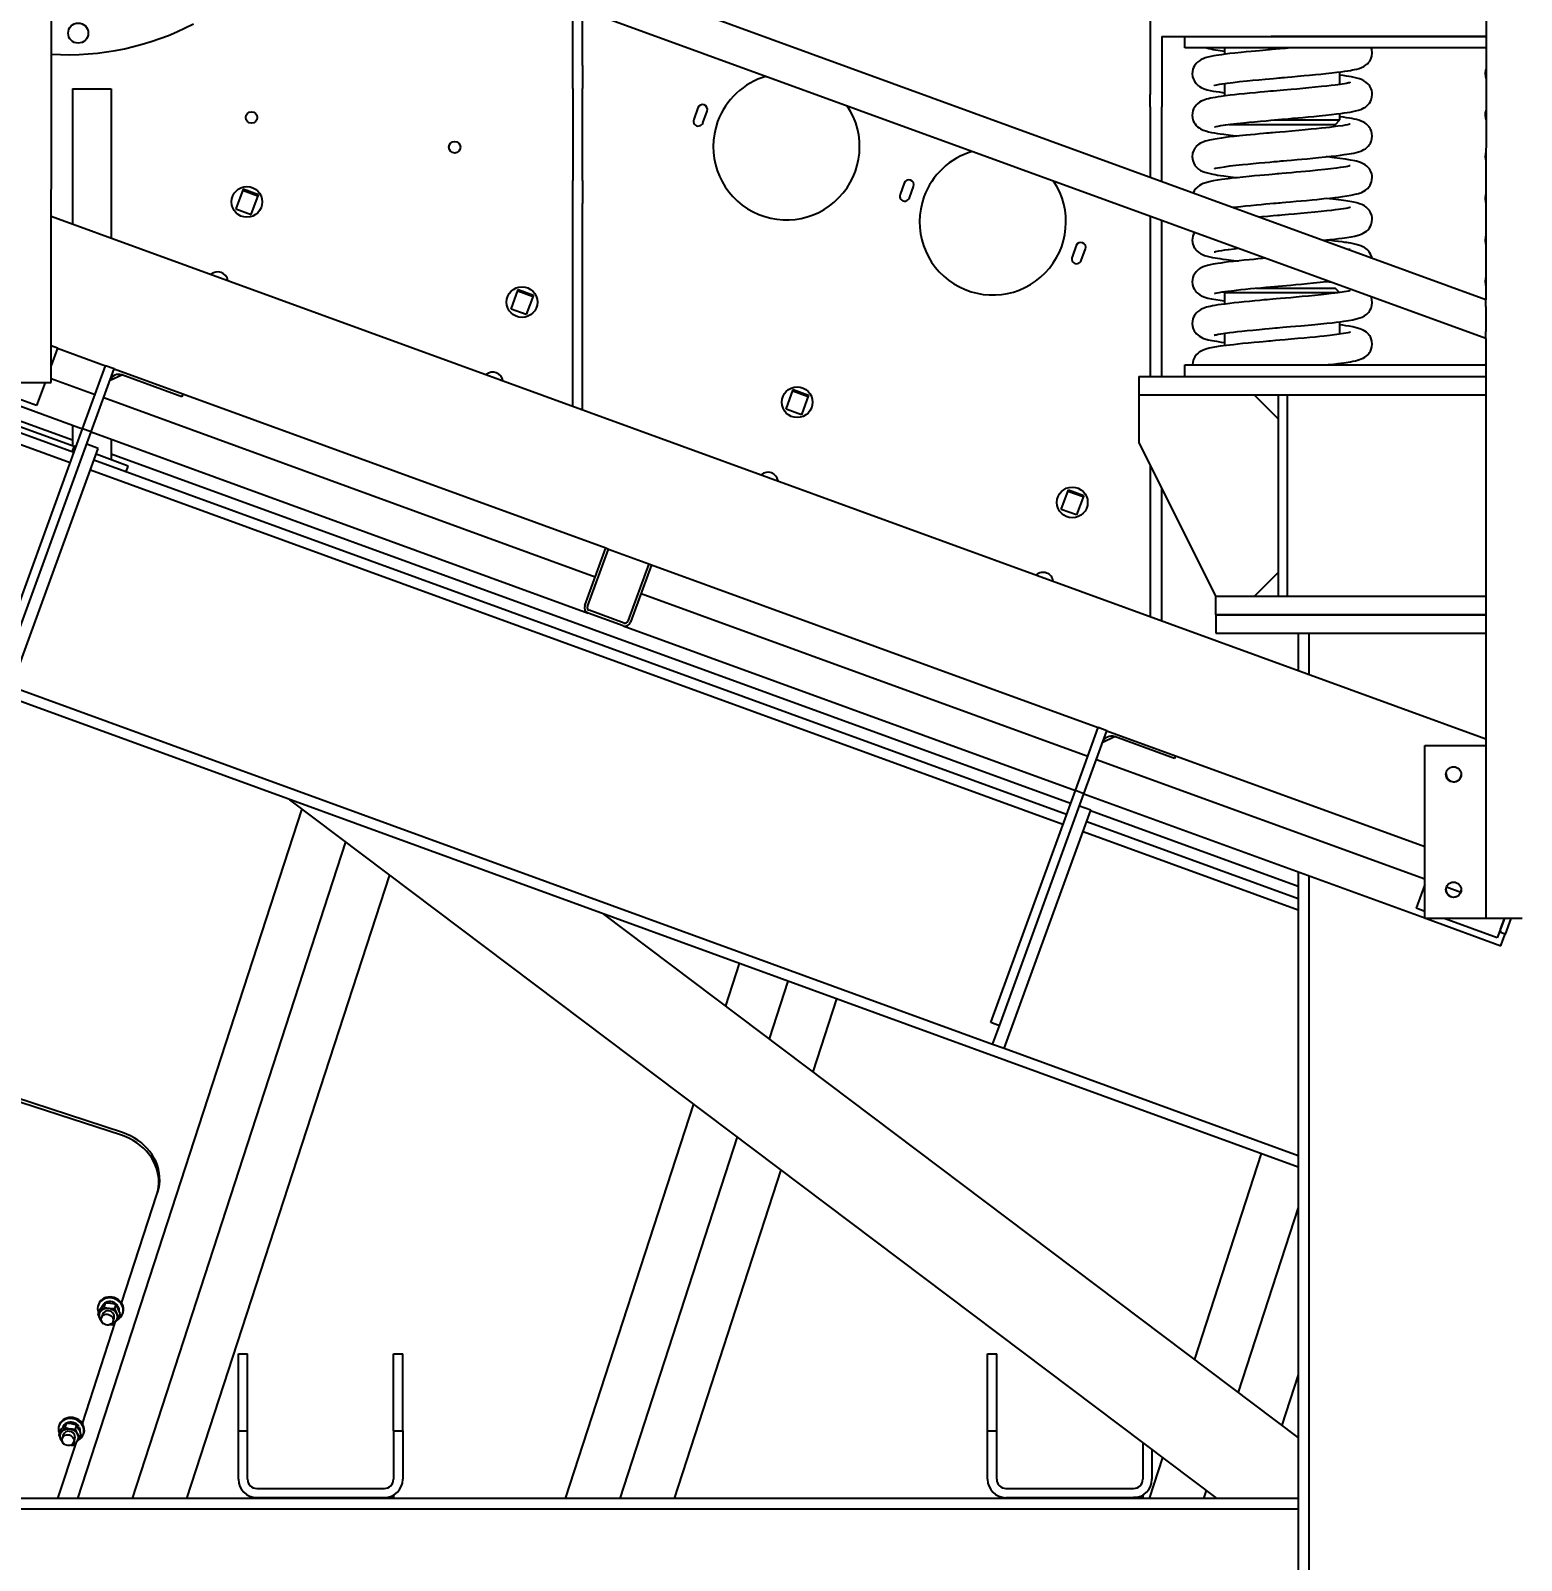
# Model space of a CAD drawing. Header units: millimetres. Extents: x 0 to 55611, y 0 to 32827.
# Drawn here: x 20939 to 22491, y 25809 to 27402 of the extents above; entities that cross this region are included whole.
import ezdxf

# ---------------------------------------------------------------- set-up
doc = ezdxf.new("R2010")
doc.units = ezdxf.units.MM
doc.header["$LTSCALE"] = 10
doc.header["$PDSIZE"] = -1
doc.linetypes.add('SLD-Continua', pattern=[0])
doc.layers.add('EQUIPO', color=30, linetype='SLD-Continua')
doc.layers.add('STRUC', color=5, linetype='SLD-Continua')
doc.styles.add('1', font='romans.shx', dxfattribs={"height": 125})
doc.dimstyles.new('50', dxfattribs={"dimscale": 0, "dimtxt": 125, "dimasz": 125, "dimexe": 125, "dimexo": 125, "dimgap": 50, "dimtad": 1, "dimdec": 0, "dimlfac": 49.861111, "dimzin": 1, "dimtxsty": '1', "dimcen": 2.5, "dimclrd": 1, "dimclre": 1, "dimadec": 0, "dimazin": 0, "dimtfac": 1, "dimtdec": 0, "dimtmove": 0, "dimatfit": 3, "dimfxl": 1, "dimtzin": 1, "dimarcsym": 0})

# ---------------------------------------------------------------- blocks, each defined once
blk = doc.blocks.new('*D107')
at = {"color": 1, "lineweight": -2, "transparency": 16777216}
for p, q in [((17583.4, 28887.9), (17583.4, 31015.6)), ((29013, 23894.3), (29013, 31015.6)), ((28888, 30890.6), (17708.4, 30890.6))]:
    blk.add_line(p, q, dxfattribs=at)
at = {"color": 1, "transparency": 16777216}
for points in [[(17708.4, 30911.4), (17708.4, 30869.8), (17583.4, 30890.6)], [(28888, 30911.4), (28888, 30869.8), (29013, 30890.6)]]:
    blk.add_solid(points, dxfattribs=at)
at = {"layer": 'Defpoints', "color": 0, "transparency": 16777216}
for p in [(17583.4, 30890.6), (17583.4, 28762.9), (29013, 23769.3)]:
    blk.add_point(p, dxfattribs=at)
at = {"color": 0, "transparency": 16777216, "insert": (23298.2, 31003.1), "char_height": 125, "attachment_point": 5, "style": '1'}
blk.add_mtext('11430', dxfattribs=at)
blk = doc.blocks.new('*D110')
at = {"color": 1, "lineweight": -2, "transparency": 16777216}
for p, q in [((20926, 28448.7), (20926, 30587.3)), ((29013, 23894.3), (29013, 30587.3)), ((21051, 30462.3), (28888, 30462.3))]:
    blk.add_line(p, q, dxfattribs=at)
at = {"color": 1, "transparency": 16777216}
for points in [[(21051, 30483.1), (21051, 30441.4), (20926, 30462.3)], [(28888, 30483.1), (28888, 30441.4), (29013, 30462.3)]]:
    blk.add_solid(points, dxfattribs=at)
at = {"layer": 'Defpoints', "color": 0, "transparency": 16777216}
for p in [(29013, 30462.3), (20926, 28323.7), (29013, 23769.3)]:
    blk.add_point(p, dxfattribs=at)
at = {"color": 0, "transparency": 16777216, "insert": (24969.5, 30574.8), "char_height": 125, "attachment_point": 5, "style": '1'}
blk.add_mtext('8087', dxfattribs=at)

msp = doc.modelspace()

# ---------------------------------------------------------------- linework, layer by layer
at = {"color": 7, "linetype": 'SLD-Continua', "lineweight": 25}
for p, q in [((20983.1, 27340.8), (21023.3, 27340.8)), ((20983.1, 27340.8), (20983.1, 27200.4)), ((21023.3, 27340.8), (21023.3, 27185.7)), ((22093.3, 27041.5), (22093.3, 27022.5)), ((22093.3, 27041.5), (22454.5, 27041.5)), ((22093.3, 27022.5), (22454.5, 27022.5)), ((22093.3, 27022.5), (22093.3, 26972.5)), ((22238.1, 26997.5), (22213.1, 27022.5)), ((22238.1, 27022.5), (22238.1, 26812.5)), ((22247.7, 27022.5), (22247.7, 26812.5)), ((20983, 26990.9), (20983, 26969.5)), ((20928.2, 26989.4), (20984.6, 26968.9)), ((21023.2, 26976.2), (21023.2, 26954.8)), ((20984.6, 26968.9), (20982.4, 26962.9)), ((20986.7, 26968.1), (20984.6, 26968.9)), ((21041, 26948.3), (21007.6, 26960.5)), ((22093.3, 26972.5), (22173.3, 26812.5)), ((21038.8, 26942.4), (21041, 26948.3)), ((22213.1, 26812.5), (22238.1, 26837.5)), ((22173.3, 26793.4), (22173.3, 26812.5)), ((22454.4, 26812.5), (22173.3, 26812.5)), ((22454.4, 26793.4), (22173.3, 26793.4))]:
    msp.add_line(p, q, dxfattribs=at)
at = {"layer": 'EQUIPO', "linetype": 'SLD-Continua', "lineweight": 25}
for p, q in [((22105, 27450.5), (22105, 27334.9)), ((21504, 27365.2), (21504, 27427.2)), ((21514, 27365.2), (21514, 27423.5)), ((22117, 27395.5), (22117, 27334.9)), ((22117, 27395.5), (22454.6, 27395.5)), ((22141, 27383.5), (22141, 27395.5)), ((22454.6, 27395.5), (22231, 27395.5)), ((22231, 27383.5), (22141, 27383.5)), ((22182.5, 27383.5), (22182.5, 27376.8)), ((22454.6, 27383.5), (22231, 27383.5)), ((22336.1, 27378.5), (22336.1, 27378.5)), ((21504, 27341.3), (21504, 27365.2)), ((21514, 27365.2), (21514, 27341.3)), ((22302.5, 27345.5), (22302.5, 27358.5)), ((21504, 27341.3), (21504, 27245.5)), ((21514, 27245.5), (21514, 27341.3)), ((22182.5, 27346.5), (22182.5, 27333.5)), ((22105, 27322.2), (22105, 27334.9)), ((22117, 27334.9), (22117, 27322.2)), ((21634.1, 27321), (21629.8, 27309.1)), ((21639.4, 27305.6), (21643.8, 27317.5)), ((22105, 27322.2), (22105, 27248.8)), ((22117, 27244.4), (22117, 27322.2)), ((22234.3, 27308.5), (22302.5, 27308.5)), ((22297.5, 27303.5), (22302.5, 27308.5)), ((22302.5, 27308.5), (22302.5, 27315.1)), ((22187.2, 27303.8), (22187.5, 27303.5)), ((22297.5, 27303.5), (22187.5, 27303.5)), ((22336, 27291.8), (22336, 27291.8)), ((21504, 27221.5), (21504, 27245.5)), ((21514, 27245.5), (21514, 27221.5)), ((21160.6, 27236.3), (21153.2, 27215.9)), ((21176.1, 27229.2), (21160.1, 27235)), ((21176.5, 27230.5), (21160.6, 27236.3)), ((21169.1, 27210.1), (21176.5, 27230.5)), ((21848.9, 27242.8), (21844.6, 27230.9)), ((21854.3, 27227.4), (21858.6, 27239.3)), ((21153.2, 27215.9), (21169.1, 27210.1)), ((21504, 27010.6), (21504, 27221.5)), ((21514, 27006.9), (21514, 27221.5)), ((22105, 27208.2), (22105, 27065.5)), ((22117, 27065.5), (22117, 27203.9)), ((22148.9, 27183.5), (22148.9, 27183.5)), ((22453.9, 27183.5), (22453.9, 27183.5)), ((22027.9, 27177.7), (22023.6, 27165.8)), ((22033.3, 27162.2), (22037.6, 27174.2)), ((22215.6, 27133.5), (22242.5, 27133.5)), ((22242.5, 27133.5), (22297.5, 27133.5)), ((22302.2, 27128.8), (22297.5, 27133.5)), ((21439.6, 27111.7), (21447, 27132)), ((21446.5, 27130.7), (21462.5, 27124.9)), ((21447, 27132), (21463, 27126.2)), ((21463, 27126.2), (21455.5, 27105.9)), ((22184, 27130.1), (22182.5, 27128.5)), ((22182.5, 27128.5), (22182.5, 27116.8)), ((22242.5, 27128.5), (22182.5, 27128.5)), ((22300.3, 27128.5), (22242.5, 27128.5)), ((21455.5, 27105.9), (21439.6, 27111.7)), ((20983, 26975.1), (20658.4, 27093.2)), ((22182.5, 27086.5), (22182.5, 27073.5)), ((22302.5, 27085.5), (22302.5, 27098.5)), ((22105, 27065.5), (22105, 27041.5)), ((22117, 27041.5), (22117, 27065.5)), ((22141, 27041.5), (22141, 27053.5)), ((22141, 27053.5), (22231, 27053.5)), ((22149.2, 27054.2), (22148.8, 27053.5)), ((22231, 27053.5), (22454.5, 27053.5)), ((22302.5, 27053.5), (22302.5, 27055.2)), ((22454.2, 27054.2), (22453.8, 27053.5)), ((21726, 27007.4), (21733.4, 27027.8)), ((21732.9, 27026.5), (21748.9, 27020.7)), ((21733.4, 27027.8), (21749.4, 27022)), ((21749.4, 27022), (21742, 27001.6)), ((21742, 27001.6), (21726, 27007.4)), ((22022.1, 26596.9), (21023.2, 26960.5)), ((22105, 26949.1), (22105, 26791.6)), ((22012.4, 26903.2), (22019.8, 26923.5)), ((22019.3, 26922.2), (22035.3, 26916.4)), ((22019.8, 26923.5), (22035.8, 26917.7)), ((22035.8, 26917.7), (22028.4, 26897.4)), ((22117, 26787.3), (22117, 26925.1)), ((22028.4, 26897.4), (22012.4, 26903.2)), ((21221.9, 26591.5), (20988.4, 25873.6)), ((22259.1, 26510.6), (22043, 26589.3)), ((21267.4, 26557.2), (21045, 25873.6)), ((21312.9, 26522.9), (21101.7, 25873.6)), ((21677.2, 26430.5), (21662.8, 26386.5)), ((21727.8, 26412.1), (21708.3, 26352.2)), ((21778.5, 26393.6), (21753.8, 26317.9)), ((21035.1, 26254.6), (20833.5, 26320.2)), ((21034.2, 26251.7), (20834.6, 26316.6)), ((21629.6, 26284.3), (21496, 25873.6)), ((21675.1, 26250), (21552.7, 25873.6)), ((22220.6, 26232.6), (22151, 26018.6)), ((21720.6, 26215.7), (21609.3, 25873.6)), ((21034.1, 26077.1), (21070.8, 26189.9)), ((21070.8, 26189.9), (21071.8, 26192.8)), ((22259.1, 26176.7), (22196.5, 25984.3)), ((21010.9, 26069.6), (21009.6, 26065.3)), ((21010.1, 26075.6), (21009.7, 26074.5)), ((21013.7, 26073.2), (21013.6, 26073)), ((21017.2, 26077.1), (21015.8, 26072.9)), ((21028, 26075.5), (21026.7, 26071.3)), ((21029.8, 26072.5), (21030.4, 26074.2)), ((21029.9, 26072.6), (21031, 26073)), ((21030.5, 26071.2), (21031, 26073)), ((21032.6, 26066.3), (21031.2, 26062.1)), ((21035.4, 26066.2), (21035.7, 26067.3)), ((20993.3, 25951.7), (21027.9, 26057.8)), ((21014.2, 26065.3), (21013.1, 26061.8)), ((21014.1, 26056.2), (21015.1, 26055.9)), ((21022, 26054.7), (21025, 26054.5)), ((21025.2, 26057.8), (21026.3, 26061.4)), ((21155.7, 25944.1), (21155.7, 26024.1)), ((21155.7, 26024.1), (21165.3, 26024.1)), ((21165.3, 25944.1), (21165.3, 26024.1)), ((21317.3, 26024.1), (21326.8, 26024.1)), ((21317.3, 25944.1), (21317.3, 26024.1)), ((21326.8, 25944.1), (21326.8, 26024.1)), ((21935.7, 26024.1), (21945.3, 26024.1)), ((21935.7, 25944.1), (21935.7, 26024.1)), ((21945.3, 25944.1), (21945.3, 26024.1)), ((22259.1, 26002.5), (22242, 25950)), ((20970.1, 25944.1), (20968.8, 25939.9)), ((20969.3, 25950.2), (20968.9, 25949.1)), ((20973.4, 25939.9), (20972.3, 25936.3)), ((20972.9, 25947.8), (20972.8, 25947.6)), ((20976.4, 25951.7), (20975, 25947.5)), ((20987.2, 25950.1), (20985.9, 25945.9)), ((20989, 25947), (20989.6, 25948.7)), ((20989.1, 25947.2), (20990.2, 25947.5)), ((20989.7, 25945.8), (20990.2, 25947.5)), ((20991.8, 25940.9), (20990.4, 25936.7)), ((20994.6, 25940.7), (20994.9, 25941.8)), ((21155.7, 25944.1), (21165.3, 25944.1)), ((21155.7, 25893.6), (21155.7, 25944.1)), ((21165.3, 25893.6), (21165.3, 25944.1)), ((21317.3, 25944.1), (21326.8, 25944.1)), ((21317.3, 25944.1), (21317.3, 25893.6)), ((21326.8, 25944.1), (21326.8, 25893.6)), ((21935.7, 25944.1), (21945.3, 25944.1)), ((21935.7, 25893.6), (21935.7, 25944.1)), ((21945.3, 25893.6), (21945.3, 25944.1)), ((20967.9, 25873.6), (20987.1, 25932.4)), ((20973.3, 25930.7), (20974.3, 25930.5)), ((20981.2, 25929.3), (20984.2, 25929.1)), ((20984.4, 25932.4), (20985.5, 25935.9)), ((22097.3, 25931.9), (22097.3, 25893.6)), ((22106.8, 25924.7), (22106.8, 25893.6)), ((22117.8, 25916.4), (22103.8, 25873.6)), ((21174.8, 25884.1), (21307.7, 25884.1)), ((21317.3, 25877.1), (21317.3, 25874.6)), ((21954.8, 25884.1), (22087.7, 25884.1)), ((22097.3, 25877.1), (22097.3, 25874.6)), ((22163.3, 25882.1), (22160.5, 25873.6)), ((21174.8, 25874.6), (21307.7, 25874.6)), ((21307.7, 25874.6), (21317.3, 25874.6)), ((21954.8, 25874.6), (22087.7, 25874.6)), ((22097.3, 25874.6), (22087.7, 25874.6))]:
    msp.add_line(p, q, dxfattribs=at)
at = {"layer": 'EQUIPO', "linetype": 'SLD-Continua', "lineweight": 25, "flags": 128}
for points in [[(22251.5, 27383.5), (22245.9, 27383), (22240.3, 27382.5), (22235.7, 27382.1), (22232, 27381.8), (22229.3, 27381.6), (22227.6, 27381.4), (22225.4, 27381.2), (22222.4, 27380.9), (22218.9, 27380.6), (22214.8, 27380.2), (22210.1, 27379.8), (22205, 27379.3), (22199.6, 27378.8), (22193.2, 27378.1), (22187.8, 27377.5), (22183.2, 27376.9), (22179.4, 27376.4), (22176.3, 27375.9), (22173.7, 27375.5), (22171.1, 27375.1), (22168.1, 27374.5), (22165, 27373.8), (22162.3, 27373), (22160.1, 27372.2), (22158.1, 27371.3), (22156.2, 27370.2), (22154.1, 27368.6), (22152.7, 27367.2), (22151, 27364.8), (22150.2, 27363.2), (22149.5, 27361.3), (22149, 27359), (22148.8, 27356.5)], [(22171.7, 27344.5), (22171.7, 27344.5), (22172.1, 27344.6), (22172.8, 27344.8), (22174.5, 27345.1), (22177, 27345.6), (22180, 27346.1), (22185.3, 27346.9), (22191.3, 27347.6), (22198.1, 27348.4), (22206, 27349.2), (22211.8, 27349.8), (22218, 27350.4), (22224.6, 27351), (22229.3, 27351.4), (22233.3, 27351.7), (22236.5, 27352), (22239, 27352.2), (22240.7, 27352.4), (22242.5, 27352.6), (22244.8, 27352.8), (22247.8, 27353), (22252.6, 27353.4), (22258.5, 27354), (22265.3, 27354.6), (22270.9, 27355.1), (22277, 27355.7), (22282.7, 27356.2), (22287.9, 27356.8), (22294.1, 27357.5), (22299.4, 27358.1), (22303.9, 27358.7), (22307.7, 27359.2), (22310.8, 27359.7), (22313.4, 27360.1), (22315.6, 27360.5), (22317.8, 27361), (22320.1, 27361.5), (22322.5, 27362.2), (22325.1, 27363.2), (22327.5, 27364.3), (22329.2, 27365.4), (22330.3, 27366.2), (22331, 27366.9), (22331.6, 27367.4), (22332.4, 27368.3), (22333.5, 27369.8), (22334.7, 27371.9), (22335.7, 27374.8), (22336.1, 27378.5)], [(22336.1, 27378.2), (22335.8, 27381.7), (22335.2, 27383.5)], [(22148.8, 27356.8), (22149.2, 27353.4), (22150, 27350.8), (22151, 27348.8), (22151.5, 27348), (22152, 27347.4), (22152.7, 27346.5), (22153.1, 27346.2), (22153.4, 27345.8), (22153.7, 27345.6), (22153.9, 27345.3), (22154.1, 27345.2), (22154.4, 27344.8), (22154.6, 27344.6), (22155.4, 27344), (22156.4, 27343.2), (22158, 27342.3), (22161.2, 27340.9), (22164.2, 27340), (22167.4, 27339.2), (22170.5, 27338.6), (22173.8, 27338.1), (22176.7, 27337.6), (22180.2, 27337.1), (22182.5, 27336.8)], [(22453.8, 27356.8), (22454.2, 27353.4), (22454.6, 27352.1)], [(22313.1, 27347.4), (22313.1, 27347.4), (22312.8, 27347.3), (22311.6, 27347), (22309.5, 27346.6), (22307.3, 27346.2), (22305, 27345.8), (22302.9, 27345.5), (22300.5, 27345.2), (22297.4, 27344.8), (22293.5, 27344.3), (22288.8, 27343.8), (22283.2, 27343.2), (22276.8, 27342.5), (22270.2, 27341.9), (22263.8, 27341.3), (22257.7, 27340.7), (22251.9, 27340.2), (22243.9, 27339.5), (22236.8, 27338.9), (22233.4, 27338.6), (22230.2, 27338.3), (22227.4, 27338.1), (22223.9, 27337.7), (22219.6, 27337.4), (22214.5, 27336.9), (22208.7, 27336.3), (22203.2, 27335.8), (22197.6, 27335.2), (22192.6, 27334.7), (22188.2, 27334.2), (22183.2, 27333.6), (22179, 27333), (22175.7, 27332.5), (22172.6, 27332), (22170.1, 27331.6), (22167.8, 27331.1), (22165.7, 27330.6), (22163.7, 27330.1), (22162, 27329.6), (22160.2, 27328.9), (22158.2, 27328), (22156.3, 27326.9), (22154.2, 27325.3), (22152.8, 27323.9), (22151.1, 27321.6), (22150.2, 27320), (22149.5, 27318), (22149, 27315.8), (22148.8, 27313.2)], [(22336.1, 27334.9), (22336, 27337.2), (22335.6, 27339.2), (22335, 27340.8), (22334.4, 27342.2), (22333.7, 27343.5), (22332.8, 27344.8), (22331.6, 27346.1), (22329.5, 27348), (22327.5, 27349.3), (22325.1, 27350.5), (22322.8, 27351.3), (22320.2, 27352), (22317.4, 27352.7), (22314.6, 27353.3), (22312.1, 27353.7), (22309.2, 27354.2), (22305.9, 27354.7), (22302.5, 27355.1)], [(22171.8, 27301.2), (22171.9, 27301.2), (22172.4, 27301.4), (22173.8, 27301.7), (22175.9, 27302.1), (22178.6, 27302.6), (22183.4, 27303.3), (22189, 27304), (22195.2, 27304.7), (22202.4, 27305.5), (22207.7, 27306.1), (22213.6, 27306.6), (22219.9, 27307.2), (22225.6, 27307.7), (22230.7, 27308.2), (22235, 27308.6), (22238.3, 27308.9), (22240.8, 27309.1), (22242.5, 27309.2), (22244.9, 27309.4), (22248.6, 27309.8), (22253.3, 27310.2), (22259.1, 27310.7), (22264, 27311.1), (22269.4, 27311.6), (22275.2, 27312.2), (22280.9, 27312.7), (22287.9, 27313.4), (22293.9, 27314.1), (22299.1, 27314.7), (22303.5, 27315.3), (22307.1, 27315.8), (22310.2, 27316.2), (22313.1, 27316.7), (22316, 27317.3), (22318.9, 27317.9), (22321.7, 27318.6), (22324.2, 27319.5), (22325.7, 27320.1), (22327.5, 27321), (22329, 27321.9), (22330.5, 27323.1), (22332, 27324.6), (22333.3, 27326.1), (22334.2, 27327.7), (22335, 27329.4), (22335.8, 27332.2), (22336.1, 27335.1), (22336.1, 27335.1)], [(22148.8, 27313.5), (22149.1, 27310.5), (22149.9, 27307.7), (22150.7, 27306), (22151.7, 27304.4), (22152.9, 27302.9), (22154.4, 27301.4), (22156, 27300.2), (22157.4, 27299.3), (22160.2, 27298), (22162.8, 27297.1), (22165.8, 27296.3), (22168.9, 27295.6), (22171.9, 27295), (22175, 27294.5), (22178, 27294.1), (22181.7, 27293.6), (22186.1, 27293), (22191.3, 27292.4), (22196.8, 27291.8)], [(22336.1, 27291.5), (22335.9, 27294.5), (22335.3, 27296.9), (22334.5, 27298.7), (22333.9, 27299.9), (22333.4, 27300.6), (22332.8, 27301.4), (22332, 27302.4), (22330.7, 27303.7), (22329.7, 27304.5), (22328.4, 27305.4), (22327, 27306.3), (22324.6, 27307.4), (22322.1, 27308.2), (22319.7, 27308.9), (22317.3, 27309.4), (22314.9, 27309.9), (22312.5, 27310.3), (22309.3, 27310.8), (22306.2, 27311.3), (22302.5, 27311.8), (22302.5, 27311.8)], [(22453.8, 27313.5), (22454.1, 27310.5), (22454.6, 27308.8)], [(22313.3, 27304.1), (22313.2, 27304.1), (22312.7, 27304), (22311.9, 27303.8), (22310.3, 27303.4), (22308, 27303), (22305.2, 27302.5), (22300.5, 27301.9), (22295.4, 27301.2), (22291.8, 27300.8), (22287.9, 27300.3), (22283.4, 27299.9), (22278.3, 27299.3), (22272.6, 27298.8), (22266.4, 27298.2), (22259.6, 27297.6), (22252.3, 27296.9), (22245.7, 27296.3), (22240.1, 27295.9), (22235.6, 27295.5), (22232.2, 27295.2), (22230.4, 27295), (22228.6, 27294.8), (22226, 27294.6), (22222.8, 27294.3), (22218.9, 27294), (22214.4, 27293.5), (22209.4, 27293.1), (22204.8, 27292.6), (22198.1, 27292), (22192.3, 27291.3), (22187.4, 27290.8), (22183.1, 27290.2), (22179.2, 27289.7), (22174.6, 27289), (22170.5, 27288.3), (22166.9, 27287.6), (22163.8, 27286.8), (22162.4, 27286.4), (22160.8, 27285.9), (22159.1, 27285.2), (22157.3, 27284.3), (22155.8, 27283.3), (22154.2, 27282.1), (22153.6, 27281.5), (22152.8, 27280.6), (22151.6, 27279.1), (22150.3, 27276.9), (22149.2, 27273.8), (22148.8, 27269.9)], [(22171.8, 27257.9), (22171.8, 27257.9), (22172, 27257.9), (22173, 27258.2), (22175.1, 27258.6), (22177.7, 27259.1), (22182.5, 27259.8), (22188, 27260.6), (22194.1, 27261.3), (22201.2, 27262.1), (22206.5, 27262.6), (22212.3, 27263.2), (22218.6, 27263.8), (22224.2, 27264.3), (22229.4, 27264.7), (22233.7, 27265.1), (22237.1, 27265.4), (22239.6, 27265.6), (22241.3, 27265.8), (22243.7, 27266), (22247.4, 27266.3), (22252.2, 27266.8), (22258, 27267.3), (22263, 27267.7), (22268.5, 27268.2), (22274.4, 27268.8), (22280.3, 27269.3), (22287.4, 27270.1), (22293.5, 27270.7), (22298.7, 27271.3), (22303.1, 27271.9), (22306.8, 27272.4), (22309.8, 27272.8), (22312.2, 27273.2), (22314.5, 27273.7), (22317, 27274.1), (22319.6, 27274.7), (22322, 27275.4), (22324.2, 27276.1), (22325.7, 27276.7), (22327.5, 27277.7), (22329, 27278.6), (22330.5, 27279.8), (22332, 27281.2), (22333.2, 27282.8), (22334.2, 27284.4), (22335, 27286.1), (22335.8, 27288.9), (22336.1, 27291.8)], [(22148.8, 27270.1), (22149.3, 27266.4), (22150.3, 27263.4), (22151.6, 27261.2), (22153.2, 27259.2), (22155.3, 27257.4), (22157.3, 27256), (22159.8, 27254.8), (22162, 27254), (22164.5, 27253.3), (22167.4, 27252.6), (22170.2, 27252), (22172.7, 27251.6), (22175.2, 27251.2), (22178.1, 27250.7), (22181.7, 27250.2), (22186.1, 27249.7), (22191.3, 27249.1), (22196.8, 27248.5)], [(22313.2, 27260.8), (22313.1, 27260.8), (22312.6, 27260.6), (22311.7, 27260.4), (22310.4, 27260.1), (22308.8, 27259.8), (22306.1, 27259.4), (22302.8, 27258.9), (22299.1, 27258.4), (22293.1, 27257.6), (22286.7, 27256.9), (22279.4, 27256.1), (22271.2, 27255.3), (22266.7, 27254.9), (22262, 27254.5), (22257, 27254), (22252.1, 27253.6), (22246.5, 27253.1), (22242.1, 27252.7), (22239, 27252.4), (22237.3, 27252.3), (22235, 27252.1), (22232, 27251.8), (22228.4, 27251.5), (22224.1, 27251.1), (22219.2, 27250.7), (22213.7, 27250.2), (22208.1, 27249.6), (22201.4, 27249), (22195.6, 27248.4), (22190.5, 27247.8), (22186.2, 27247.3), (22182.6, 27246.8), (22179.5, 27246.4), (22174.9, 27245.7), (22170.5, 27245), (22166.4, 27244.1), (22162.9, 27243.2), (22161.6, 27242.8), (22160, 27242.2), (22158.2, 27241.4), (22156.3, 27240.3), (22154.5, 27238.9), (22153.5, 27238), (22152.6, 27237.1), (22150.9, 27234.6), (22149.9, 27232.4)], [(22336.1, 27248.2), (22336, 27250.4), (22335.6, 27252.3), (22334.5, 27255.4), (22333.3, 27257.5), (22332.1, 27258.9), (22330.5, 27260.5), (22328.7, 27261.9), (22326.8, 27263), (22324, 27264.2), (22321.7, 27265), (22319.8, 27265.5), (22317.9, 27266), (22313.5, 27266.8), (22308.4, 27267.7), (22302.6, 27268.5), (22296.4, 27269.2), (22289.7, 27270), (22288.1, 27270.1)], [(22454.6, 27274.7), (22454.2, 27273.8), (22453.8, 27269.9)], [(22453.8, 27270.1), (22454.3, 27266.4), (22454.6, 27265.5)], [(22190.7, 27217.6), (22192.4, 27217.8), (22199.2, 27218.5), (22204.3, 27219.1), (22209.8, 27219.6), (22215.8, 27220.2), (22220.6, 27220.6), (22225.4, 27221.1), (22229.6, 27221.4), (22233.3, 27221.8), (22236.2, 27222), (22238.6, 27222.2), (22240.3, 27222.4), (22242.4, 27222.6), (22246.1, 27222.9), (22251, 27223.3), (22257, 27223.9), (22262.2, 27224.3), (22267.9, 27224.8), (22273.5, 27225.4), (22278.6, 27225.8), (22285.8, 27226.6), (22292, 27227.2), (22297.1, 27227.8), (22301.3, 27228.3), (22305.1, 27228.8), (22309.8, 27229.5), (22314.3, 27230.3), (22318.3, 27231.1), (22321.7, 27232), (22322.9, 27232.3), (22324.2, 27232.8), (22325.8, 27233.4), (22327.4, 27234.3), (22329.1, 27235.3), (22330.6, 27236.5), (22331.5, 27237.3), (22332.4, 27238.3), (22334.1, 27240.7), (22335.5, 27244.1), (22335.9, 27246.2), (22336.1, 27248.5)], [(22313.1, 27217.4), (22313.1, 27217.4), (22312.8, 27217.4), (22311.9, 27217.1), (22310.4, 27216.8), (22308.7, 27216.5), (22306.2, 27216), (22303.6, 27215.6), (22300.9, 27215.3), (22297.6, 27214.8), (22293.6, 27214.3), (22288.8, 27213.8), (22283.1, 27213.2), (22276.5, 27212.5), (22268.9, 27211.8), (22261.5, 27211.1), (22254.9, 27210.5), (22249.1, 27210), (22245.4, 27209.7), (22242.2, 27209.4), (22239.7, 27209.2), (22237.4, 27209), (22232.9, 27208.6), (22227.5, 27208.1), (22221.4, 27207.5), (22218.8, 27207.3)], [(22336.1, 27204.9), (22336, 27207.1), (22335.6, 27209), (22334.5, 27212.1), (22333.2, 27214.2), (22332.1, 27215.6), (22330, 27217.7), (22328.1, 27219), (22325.3, 27220.4), (22322.9, 27221.3), (22320.2, 27222.1), (22316.9, 27222.8), (22313, 27223.6), (22308.6, 27224.3), (22303.9, 27225), (22298.1, 27225.7), (22291.8, 27226.4), (22288.1, 27226.8)], [(22285.1, 27183.2), (22285.9, 27183.3), (22291.9, 27183.9), (22296.9, 27184.5), (22301.1, 27185), (22304.8, 27185.5), (22309.6, 27186.2), (22314.1, 27186.9), (22318.1, 27187.7), (22321.5, 27188.6), (22322.9, 27189), (22324.7, 27189.7), (22326.6, 27190.5), (22328.6, 27191.7), (22330.2, 27192.9), (22331.1, 27193.6), (22331.8, 27194.3), (22332.5, 27195.1), (22333.3, 27196.3), (22334.3, 27197.8), (22335.2, 27199.8), (22335.8, 27202.3), (22336.1, 27205.2)], [(22148.8, 27183.5), (22149, 27181.1), (22149.4, 27179.2), (22150, 27177.6), (22150.5, 27176.3), (22151.1, 27175.4), (22151.5, 27174.8), (22151.8, 27174.3), (22152.2, 27173.7), (22153.6, 27172.2), (22155.6, 27170.5), (22157.8, 27169.1), (22159.5, 27168.3), (22161.7, 27167.4), (22164.2, 27166.7), (22167.1, 27166), (22169.9, 27165.4), (22172.6, 27164.9), (22175.1, 27164.5), (22177.6, 27164.2), (22180.7, 27163.7), (22184.6, 27163.2), (22189.4, 27162.6), (22195.1, 27162), (22196.8, 27161.8)], [(22335.8, 27164.7), (22335.6, 27165.7), (22334.5, 27168.7), (22333.4, 27170.6), (22332.5, 27171.8), (22330.9, 27173.5), (22329.5, 27174.7), (22328.1, 27175.6), (22326.4, 27176.5), (22324.4, 27177.4), (22322, 27178.2), (22319.5, 27178.9), (22316.6, 27179.6), (22314, 27180.1), (22311.6, 27180.5), (22309.8, 27180.8), (22307.7, 27181.1), (22304.8, 27181.5), (22301, 27182), (22297.3, 27182.5), (22293, 27183), (22288.1, 27183.5)], [(22454.5, 27188), (22454.1, 27186.7), (22453.8, 27183.5)], [(22171.7, 27171.2), (22171.8, 27171.2), (22172.2, 27171.3), (22173.1, 27171.5), (22174.7, 27171.9), (22176.6, 27172.2), (22179.5, 27172.7), (22182.8, 27173.2), (22186.5, 27173.7), (22192.5, 27174.4), (22196.5, 27174.9)], [(22224.9, 27164.5), (22221.8, 27164.2), (22217, 27163.8), (22212.8, 27163.4), (22208.1, 27163), (22202.9, 27162.5), (22197.7, 27161.9), (22191.6, 27161.3), (22186.5, 27160.7), (22182.1, 27160.1), (22178.5, 27159.6), (22175.5, 27159.2), (22173.1, 27158.8), (22170.5, 27158.3), (22167.6, 27157.8), (22164.6, 27157.1), (22162.1, 27156.3), (22160, 27155.6), (22158, 27154.6), (22156.8, 27153.9), (22155.5, 27153.1), (22154.1, 27151.9), (22152.7, 27150.5), (22151, 27148.1), (22150.1, 27146.5), (22149.4, 27144.6), (22149, 27142.4), (22148.8, 27139.9)], [(22148.8, 27140.2), (22149.1, 27137), (22149.9, 27134.5), (22150.7, 27132.7), (22151.4, 27131.5), (22152.1, 27130.5), (22153, 27129.5), (22154, 27128.4), (22156.6, 27126.5), (22159.2, 27125.1), (22161.8, 27124.1), (22165.1, 27123.1), (22168.8, 27122.3), (22173.2, 27121.5), (22178, 27120.8), (22181.9, 27120.2), (22182.5, 27120.2)], [(22171.8, 27127.9), (22171.9, 27127.9), (22172.8, 27128.1), (22174.7, 27128.5), (22176.8, 27128.9), (22178.5, 27129.2), (22180.1, 27129.5), (22181.5, 27129.7), (22183.2, 27129.9), (22186.2, 27130.3), (22190, 27130.8), (22194.8, 27131.4), (22199.2, 27131.9), (22204.2, 27132.4), (22209.3, 27132.9), (22214.2, 27133.4), (22220.2, 27133.9), (22225.6, 27134.4), (22230.3, 27134.8), (22234.3, 27135.2), (22238.4, 27135.6), (22242.6, 27135.9), (22246.9, 27136.3), (22251.5, 27136.7), (22256.7, 27137.2), (22262.4, 27137.7), (22268.5, 27138.2), (22275.1, 27138.9), (22281.9, 27139.5), (22288.6, 27140.2), (22291, 27140.5)], [(22293.4, 27139.6), (22291.7, 27139.8), (22288.1, 27140.2)], [(22453.8, 27140.2), (22454.1, 27137), (22454.5, 27135.6)], [(22313, 27130.7), (22313, 27130.7), (22312.7, 27130.7), (22311.4, 27130.4), (22309.3, 27129.9), (22307, 27129.5), (22304.7, 27129.2), (22302.7, 27128.9), (22300.3, 27128.5), (22297.2, 27128.1), (22293.4, 27127.7), (22288.7, 27127.1), (22283, 27126.5), (22276.5, 27125.8), (22269.8, 27125.2), (22263.3, 27124.6), (22257.1, 27124), (22251.3, 27123.5), (22245.8, 27123), (22240.7, 27122.6), (22236.2, 27122.2), (22232.7, 27121.9), (22229.6, 27121.6), (22226.8, 27121.4), (22223.3, 27121.1), (22219, 27120.7), (22214, 27120.2), (22208.3, 27119.7), (22202.8, 27119.1), (22197.3, 27118.6), (22192.4, 27118), (22188, 27117.5), (22183, 27116.9), (22178.9, 27116.4), (22175.5, 27115.9), (22172.4, 27115.3), (22169.9, 27114.9), (22167.6, 27114.4), (22165.5, 27114), (22163.6, 27113.5), (22162, 27113), (22160.2, 27112.3), (22158.2, 27111.4), (22156.3, 27110.3), (22154.2, 27108.7), (22152.8, 27107.3), (22151.1, 27104.9), (22150.2, 27103.3), (22149.5, 27101.4), (22149, 27099.1), (22148.8, 27096.6)], [(22171.7, 27084.5), (22171.8, 27084.5), (22172.4, 27084.7), (22173.8, 27085), (22175.9, 27085.4), (22178.4, 27085.9), (22183, 27086.6), (22188, 27087.3), (22191.7, 27087.7), (22195.8, 27088.2), (22200.5, 27088.7), (22205.9, 27089.2), (22212, 27089.8), (22218.7, 27090.5), (22224.2, 27091), (22228.8, 27091.4), (22232.5, 27091.7), (22235.3, 27092), (22237.3, 27092.1), (22239.8, 27092.4), (22243.2, 27092.7), (22246.9, 27093), (22251.2, 27093.4), (22256.2, 27093.8), (22261.7, 27094.3), (22269.4, 27095), (22276.3, 27095.6), (22282.5, 27096.3), (22288.9, 27096.9), (22294.3, 27097.5), (22298.7, 27098), (22302.6, 27098.5), (22306.5, 27099.1), (22311.4, 27099.8), (22315.8, 27100.6), (22319.6, 27101.4), (22323.1, 27102.4), (22325.7, 27103.4), (22328.1, 27104.7), (22330.5, 27106.4), (22331.5, 27107.4), (22332.5, 27108.4), (22333.3, 27109.6), (22334.1, 27110.8), (22335, 27112.7), (22335.8, 27115.3), (22336.1, 27118.5)], [(22336.1, 27118.2), (22335.8, 27121.7), (22334.9, 27124.5)], [(22148.8, 27096.8), (22149.1, 27093.6), (22149.9, 27091), (22150.9, 27089), (22151.8, 27087.7), (22153.2, 27085.9), (22154.8, 27084.4), (22156.4, 27083.3), (22158.1, 27082.3), (22159.9, 27081.5), (22161.8, 27080.8), (22165.4, 27079.7), (22169.3, 27078.9), (22173.9, 27078.1), (22178.8, 27077.3), (22182.5, 27076.8)], [(22313.3, 27087.5), (22313.3, 27087.5), (22312.8, 27087.4), (22312.1, 27087.2), (22310.7, 27086.9), (22308.7, 27086.5), (22306.1, 27086.1), (22301.7, 27085.4), (22297, 27084.8), (22291.9, 27084.2), (22286.1, 27083.5), (22281.7, 27083), (22276.7, 27082.5), (22271.2, 27082), (22265.2, 27081.4), (22258.6, 27080.9), (22251.7, 27080.2), (22245.4, 27079.7), (22240, 27079.2), (22235.6, 27078.8), (22232.6, 27078.6), (22230.3, 27078.4), (22228.5, 27078.2), (22225.9, 27078), (22222.5, 27077.7), (22218.3, 27077.3), (22213.3, 27076.8), (22207.1, 27076.2), (22201.5, 27075.7), (22196.4, 27075.1), (22191.9, 27074.6), (22187.9, 27074.2), (22184.5, 27073.8), (22177.9, 27072.9), (22171.9, 27071.9), (22166.5, 27070.9), (22163, 27069.9), (22159.3, 27068.6), (22157.2, 27067.5), (22156.1, 27066.8), (22154.8, 27065.8), (22153.2, 27064.3), (22151.4, 27061.9), (22149.9, 27058.4), (22149.4, 27056.2), (22149.2, 27053.9)], [(22336.1, 27074.9), (22335.8, 27078.2), (22335.1, 27080.7), (22334.3, 27082.6), (22333.5, 27083.8), (22333.1, 27084.4), (22332.5, 27085.2), (22331.6, 27086.2), (22330.2, 27087.5), (22328.5, 27088.8), (22326.8, 27089.7), (22323.1, 27091.2), (22319.5, 27092.3), (22315.9, 27093.1), (22312.2, 27093.7), (22308.7, 27094.3), (22305.5, 27094.8), (22302.5, 27095.2)], [(22288.1, 27053.5), (22290.5, 27053.8), (22295.9, 27054.4), (22300.3, 27054.9), (22303.9, 27055.4), (22306.8, 27055.8), (22309, 27056.1), (22311, 27056.4), (22313.4, 27056.8), (22316, 27057.3), (22318.7, 27057.9), (22320.9, 27058.4), (22322.9, 27059), (22324.6, 27059.7), (22326.8, 27060.6), (22328.6, 27061.7), (22330, 27062.7), (22330.9, 27063.5), (22331.3, 27063.9), (22331.8, 27064.4), (22332.5, 27065.2), (22333.4, 27066.3), (22334.3, 27067.9), (22335.2, 27069.9), (22335.8, 27072.3), (22336.1, 27075.2)], [(22454.5, 27056.6), (22454.4, 27056.2), (22454.2, 27053.9)], [(21070.8, 26189.9), (21071.9, 26193.7), (21072.5, 26197.6), (21072.9, 26201.5), (21072.8, 26205.5), (21072.4, 26209.4), (21071.6, 26213.4), (21070.5, 26217.3), (21069, 26221.1), (21067.2, 26224.9), (21065.1, 26228.5), (21062.6, 26231.9), (21059.9, 26235.2), (21056.8, 26238.3), (21053.6, 26241.2), (21050.1, 26243.8), (21046.3, 26246.2), (21042.4, 26248.3), (21038.4, 26250.2), (21034.2, 26251.7)], [(21071.8, 26192.8), (21072.8, 26196.6), (21073.5, 26200.4), (21073.8, 26204.4), (21073.7, 26208.3), (21073.3, 26212.3), (21072.6, 26216.3), (21071.4, 26220.2), (21070, 26224), (21068.1, 26227.7), (21066, 26231.4), (21063.5, 26234.8), (21060.8, 26238.1), (21057.8, 26241.2), (21054.5, 26244.1), (21051, 26246.7), (21047.3, 26249.1), (21043.4, 26251.2), (21039.3, 26253), (21035.1, 26254.6)], [(21034.4, 26075), (21033.2, 26076.8), (21031.8, 26078.4), (21030.1, 26079.7), (21028.2, 26080.8), (21026.1, 26081.7), (21023.9, 26082.2), (21021.7, 26082.4), (21019.5, 26082.2), (21017.4, 26081.8), (21015.5, 26081), (21013.7, 26079.9), (21012.2, 26078.6), (21010.9, 26077), (21010, 26075.3), (21009.4, 26073.4), (21009.2, 26071.5), (21009.3, 26069.5), (21009.8, 26067.5), (21010.1, 26066.9)], [(21034.8, 26076.1), (21033.6, 26077.9), (21032.1, 26079.5), (21030.4, 26080.8), (21028.5, 26081.9), (21026.4, 26082.8), (21024.3, 26083.3), (21022.1, 26083.5), (21019.9, 26083.3), (21017.8, 26082.9), (21015.8, 26082.1), (21014.1, 26081), (21012.5, 26079.7), (21011.3, 26078.1), (21010.4, 26076.4), (21010.1, 26075.6)], [(21013.2, 26058.3), (21013.1, 26058.4), (21012.1, 26059.9), (21011.3, 26061.4), (21011, 26063.1), (21011, 26064.7), (21011.3, 26066.3), (21012, 26067.8), (21013, 26069.1), (21014.3, 26070.2), (21015.8, 26071), (21017.5, 26071.5), (21019.3, 26071.8), (21021.1, 26071.6)], [(21030.4, 26074.2), (21029.3, 26075.5), (21027.9, 26076.7), (21026.3, 26077.6), (21024.6, 26078.3), (21022.8, 26078.6), (21021, 26078.6), (21019.2, 26078.3), (21017.6, 26077.7), (21016.2, 26076.8), (21015, 26075.6), (21014.1, 26074.2), (21013.7, 26073.2)], [(21021.1, 26071.6), (21022.9, 26071.2), (21024.6, 26070.5), (21026.1, 26069.5), (21027.4, 26068.2), (21028.5, 26066.8), (21029.2, 26065.2), (21029.6, 26063.6), (21029.6, 26061.9), (21029.2, 26060.3), (21028.5, 26058.9), (21027.5, 26057.5), (21026.3, 26056.5), (21024.7, 26055.6), (21023, 26055.1), (21023, 26055.1)], [(21019.1, 26065.5), (21020.6, 26065.2), (21022, 26064.6), (21023.3, 26063.8), (21024.3, 26062.7), (21025, 26061.4), (21025.4, 26060.1), (21025.4, 26058.7), (21025, 26057.4), (21024.3, 26056.3), (21023.3, 26055.3), (21022, 26054.6), (21020.6, 26054.2), (21019.1, 26054.2), (21017.6, 26054.4), (21016.2, 26055), (21015, 26055.9), (21014, 26057), (21013.2, 26058.2), (21012.9, 26059.6), (21012.9, 26060.9), (21013.2, 26062.2), (21014, 26063.4), (21015, 26064.3), (21016.2, 26065), (21017.6, 26065.4), (21019.1, 26065.5)], [(20993.6, 25949.6), (20992.4, 25951.3), (20991, 25952.9), (20989.3, 25954.3), (20987.4, 25955.4), (20985.3, 25956.2), (20983.1, 25956.7), (20980.9, 25956.9), (20978.7, 25956.8), (20976.6, 25956.3), (20974.7, 25955.6), (20972.9, 25954.5), (20971.4, 25953.2), (20970.2, 25951.6), (20969.2, 25949.9), (20968.6, 25948), (20968.4, 25946.1), (20968.6, 25944.1), (20969.1, 25942.1), (20969.3, 25941.5)], [(20994, 25950.7), (20992.8, 25952.4), (20991.3, 25954), (20989.6, 25955.4), (20987.7, 25956.5), (20985.6, 25957.3), (20983.5, 25957.8), (20981.3, 25958), (20979.1, 25957.9), (20977, 25957.4), (20975, 25956.7), (20973.3, 25955.6), (20971.8, 25954.3), (20970.5, 25952.7), (20969.6, 25951), (20969.3, 25950.2)], [(20972.4, 25932.8), (20972.3, 25933), (20971.3, 25934.4), (20970.5, 25936), (20970.2, 25937.6), (20970.2, 25939.3), (20970.5, 25940.9), (20971.2, 25942.4), (20972.2, 25943.7), (20973.5, 25944.8), (20975, 25945.6), (20976.7, 25946.1), (20978.5, 25946.3), (20980.3, 25946.2)], [(20978.3, 25940), (20979.8, 25939.8), (20981.2, 25939.2), (20982.5, 25938.3), (20983.5, 25937.2), (20984.2, 25936), (20984.6, 25934.6), (20984.6, 25933.3), (20984.2, 25932), (20983.5, 25930.8), (20982.5, 25929.9), (20981.2, 25929.2), (20979.8, 25928.8), (20978.3, 25928.7), (20976.8, 25929), (20975.4, 25929.6), (20974.2, 25930.4), (20973.2, 25931.5), (20972.5, 25932.8), (20972.1, 25934.1), (20972.1, 25935.5), (20972.5, 25936.8), (20973.2, 25937.9), (20974.2, 25938.9), (20975.4, 25939.6), (20976.8, 25940), (20978.3, 25940)], [(20989.6, 25948.7), (20988.5, 25950.1), (20987.1, 25951.3), (20985.5, 25952.2), (20983.8, 25952.8), (20982, 25953.2), (20980.2, 25953.2), (20978.5, 25952.9), (20976.8, 25952.2), (20975.4, 25951.3), (20974.2, 25950.2), (20973.3, 25948.8), (20972.9, 25947.8)], [(20980.3, 25946.2), (20982.1, 25945.8), (20983.8, 25945), (20985.3, 25944), (20986.7, 25942.8), (20987.7, 25941.4), (20988.4, 25939.8), (20988.8, 25938.2), (20988.8, 25936.5), (20988.4, 25934.9), (20987.8, 25933.4), (20986.7, 25932.1), (20985.5, 25931), (20983.9, 25930.2), (20982.3, 25929.7), (20982.2, 25929.7)]]:
    msp.add_lwpolyline(points, dxfattribs=at)
at = {"layer": 'EQUIPO', "linetype": 'SLD-Continua', "lineweight": 25}
for centre, radius in [((20989, 27398.9), 10.5), ((21169.4, 27311), 6), ((21380.9, 27280.1), 6), ((21164.6, 27223.2), 16), ((21451, 27118.9), 16), ((21737.5, 27014.7), 16), ((22023.9, 26910.4), 16)]:
    msp.add_circle(centre, radius, dxfattribs=at)
for centre, radius, start, end in [((20978.5, 27656.4), 280, 266.4244, 297.7784), ((22195.1, 27505.2), 125.6, 255.5005, 264.2437), ((22467.3, 27357), 13.5, 160.076, 182.2677), ((21726.3, 27280.7), 76.2, 106.137, 160), ((21638.9, 27319.3), 5.16, 340, 160), ((21634.6, 27307.3), 5.16, 159.9999, 340), ((21726.3, 27280.7), 76.2, 160, 33.8261), ((22467.2, 27313.7), 13.5, 160.1992, 182.3313), ((21941.1, 27202.5), 76.2, 106.2309, 160), ((21853.8, 27241.1), 5.16, 340, 160), ((21941.1, 27202.5), 76.2, 160, 33.7322), ((21849.4, 27229.2), 5.16, 160, 340), ((22465.6, 27227.2), 11.8, 159.0936, 183.4509), ((22467.6, 27226.6), 13.8, 179.0501, 199.0609), ((22032.8, 27175.9), 5.16, 340, 160), ((22163.7, 27183.7), 14.9, 148.5209, 180.7716), ((22467.5, 27183.2), 13.7, 178.9721, 198.9559), ((22028.4, 27164), 5.16, 160, 340), ((22308.3, 27190.4), 17, 279.9127, 287.0146), ((21134.2, 27139.5), 10.8, 10.5334, 129.4296), ((22467.2, 27140.4), 13.4, 160.8987, 182.3441), ((21420.6, 27035.3), 10.7, 9.9267, 130.0364), ((21707, 26931), 10.8, 9.3236, 130.6395), ((21993.4, 26826.8), 10.8, 8.724, 131.239), ((20950.4, 26120.7), 81, 316.8945, 323.8444), ((21076.4, 26021.8), 81, 136.8938, 143.8439), ((21019.7, 26063.2), 5.82, 78.3827, 159.0676), ((21026.8, 26109.5), 38.2, 253.2523, 269.7397), ((21017, 26038.5), 38.6, 73.3472, 89.6448), ((21020.4, 26062.8), 6.12, 346.3082, 85.584), ((21071, 26087.6), 47.2, 200.2054, 212.6721), ((20988.3, 26050), 47.2, 20.2062, 32.6734), ((21024.9, 26069.6), 10.9, 294.15, 29.9851), ((21024, 26069.7), 7.74, 354.0983, 24.8225), ((21025.1, 26070.6), 11.1, 342.6797, 29.7836), ((21053.5, 26081.5), 46.8, 200.1454, 212.7342), ((20965, 26110.6), 82.1, 316.9397, 323.7981), ((20909.6, 25995.3), 81, 316.8945, 323.8444), ((21012.7, 25956), 46.8, 200.1454, 212.7342), ((21035.6, 25896.3), 81, 136.8938, 143.8439), ((20978.9, 25937.8), 5.82, 78.3827, 159.0676), ((20986, 25984.1), 38.2, 253.2523, 269.7397), ((20976.2, 25913.1), 38.6, 73.3472, 89.6448), ((20979.6, 25937.4), 6.12, 346.3082, 85.584), ((21030.2, 25962.2), 47.2, 200.2054, 212.6721), ((20947.5, 25924.6), 47.2, 20.2062, 32.6734), ((20984.1, 25944.1), 10.9, 294.15, 29.9851), ((20983.2, 25944.3), 7.74, 354.0983, 24.8225), ((20984.3, 25945.1), 11.1, 342.6797, 29.7836), ((20924.2, 25985.2), 82.1, 316.9397, 323.7981), ((21174.8, 25893.6), 19, 180, 270), ((21174.8, 25893.6), 9.52, 180, 270), ((21307.7, 25893.6), 19.1, 270, 0), ((21307.7, 25893.6), 9.53, 270, 0), ((21954.8, 25893.6), 19.1, 180, 270), ((21954.8, 25893.6), 9.53, 180, 270), ((22087.7, 25893.6), 19.1, 270, 0), ((22087.7, 25893.6), 9.53, 270, 0)]:
    msp.add_arc(centre, radius, start, end, dxfattribs=at)
at = {"layer": 'STRUC', "linetype": 'SLD-Continua', "lineweight": 25}
for p, q in [((22454.5, 27121.4), (20961.1, 27665.5)), ((20960.9, 27035.3), (20961.1, 27625)), ((22454.5, 27080.9), (20961.1, 27625)), ((22454.7, 27613), (22454.5, 27121.4)), ((20960.9, 27208.5), (22454.4, 26664.3)), ((22454.5, 27114.2), (22454.5, 27121.4)), ((22454.5, 27114.2), (22454.5, 27088.2)), ((22454.5, 27080.9), (22454.5, 27088.2)), ((20967.5, 27070.9), (20960.9, 27073.3)), ((20967.5, 27070.9), (20960.9, 27052.8)), ((20967.5, 27070.9), (21017.5, 27052.6)), ((22454.5, 27080.9), (22454.3, 26477.3)), ((20980.7, 26951.7), (20738.1, 27040)), ((20984.5, 26962.2), (20742, 27050.5)), ((20960.9, 27039.5), (21006.6, 27022.8)), ((20993.6, 26987), (21017.5, 27052.6)), ((21002.5, 26983.8), (21026.4, 27049.4)), ((21026.4, 27049.4), (21017.5, 27052.6)), ((21022.1, 27037.5), (21034.3, 27043.1)), ((21026.4, 27049.4), (21538.1, 26863)), ((21096.7, 27020.4), (21034.3, 27043.1)), ((20861, 27035.3), (20993.6, 26987)), ((20945.7, 27011.2), (20879.6, 27035.3)), ((20929.6, 27035.3), (20954.1, 27035.3)), ((20954.5, 27035.3), (20945.7, 27011.2)), ((20954.1, 27035.3), (20960.9, 27035.3)), ((21097.8, 27023.4), (21096.7, 27020.4)), ((21015.5, 27019.6), (21527.3, 26833.1)), ((20905.6, 26745.5), (20993.6, 26987)), ((20914.5, 26742.3), (21002.5, 26983.8)), ((21002.5, 26983.8), (20993.6, 26987)), ((21002.5, 26983.8), (21520, 26795.2)), ((20919.4, 26718.5), (21009.8, 26966.6)), ((21009.8, 26966.6), (20997.8, 26970.9)), ((22014.2, 26575.1), (21001.6, 26944)), ((22018, 26585.6), (21005.4, 26954.5)), ((21516.3, 26803), (21538.1, 26863)), ((21538.1, 26863), (21541, 26861.9)), ((21519.2, 26802), (21541, 26861.9)), ((21541, 26861.9), (21583, 26846.6)), ((21583, 26846.6), (21561.2, 26786.7)), ((21583, 26846.6), (21585.9, 26845.6)), ((21585.9, 26845.6), (21564, 26785.7)), ((21585.9, 26845.6), (22051, 26676.1)), ((21575, 26815.7), (22040.1, 26646.3)), ((21556.2, 26782), (21520, 26795.2)), ((21557.3, 26784.9), (21521, 26798.1)), ((22173.3, 26793.4), (22173.3, 26774.4)), ((22173.3, 26793.4), (22454.4, 26793.4)), ((22259.1, 26218.5), (20731.6, 26775)), ((21556.2, 26782), (22027.1, 26610.5)), ((22173.3, 26774.4), (22454.4, 26774.4)), ((22259.1, 26774.4), (22259.1, 26735.5)), ((22270.2, 26774.4), (22270.2, 26731.4)), ((21941, 26346.3), (20919.4, 26718.5)), ((22027.1, 26610.5), (22051, 26676.1)), ((22036, 26607.2), (22060, 26672.8)), ((22060, 26672.8), (22051, 26676.1)), ((22060, 26672.8), (22390.8, 26552.3)), ((22055.6, 26660.9), (22067.8, 26666.6)), ((22130.3, 26643.8), (22067.8, 26666.6)), ((22390.8, 26477.3), (22390.9, 26657.3)), ((22390.9, 26657.3), (22454.4, 26657.3)), ((22049.1, 26643), (22390.8, 26518.5)), ((22131.4, 26646.8), (22130.3, 26643.8)), ((21939.1, 26369), (22027.1, 26610.5)), ((22036, 26607.2), (22027.1, 26610.5)), ((22174.7, 25873.6), (21209.3, 26601)), ((21948.1, 26365.7), (22036, 26607.2)), ((22043.3, 26590), (22031.4, 26594.4)), ((22036, 26607.2), (22390.8, 26478)), ((21952.9, 26342), (22043.3, 26590)), ((22259.1, 26497.8), (22038.9, 26578)), ((22259.1, 26485.9), (22035.1, 26567.5)), ((22259.1, 26525.9), (22259.1, 24795.9)), ((22270.2, 26521.9), (22270.2, 24795.9)), ((22390.8, 26512.8), (22381.8, 26488)), ((22259.1, 26497.8), (22259.1, 26485.9)), ((22413.4, 26510.3), (22428.3, 26504.8)), ((22259.1, 25937.2), (21536.2, 26481.9)), ((22390.8, 26484.7), (22381.8, 26488)), ((22454.3, 26477.3), (22390.8, 26477.3)), ((22392.5, 26477.3), (22470.1, 26449)), ((22466.3, 26457.2), (22411.1, 26477.3)), ((22461.1, 26477.3), (22454.3, 26477.3)), ((22485.6, 26477.3), (22461.1, 26477.3)), ((22473.7, 26477.3), (22466.3, 26457.2)), ((22469.6, 26466.1), (22473.7, 26477.3)), ((22480.4, 26477.3), (22474.5, 26461)), ((22492.4, 26477.3), (22485.6, 26477.3)), ((22470.1, 26449), (22472.2, 26454.8)), ((22474.5, 26461), (22471.5, 26462.1)), ((22472.2, 26454.8), (22474.5, 26461)), ((21948.1, 26365.7), (21939.1, 26369)), ((21941, 26346.3), (21948.1, 26365.7)), ((21952.9, 26342), (21941, 26346.3)), ((22259.1, 26230.4), (21952.9, 26342)), ((22259.1, 26230.4), (22259.1, 26218.5)), ((22259.1, 25873.6), (19661.4, 25873.6)), ((22259.1, 25862.4), (19661.4, 25862.4)), ((22259.1, 25873.6), (22259.1, 25862.4))]:
    msp.add_line(p, q, dxfattribs=at)
at = {"layer": 'STRUC', "linetype": 'SLD-Continua', "lineweight": 25, "flags": 128}
for points in [[(22428.3, 26624.8), (22428.7, 26626.5), (22428.8, 26626.8)], [(22428.3, 26504.8), (22428.7, 26506.5), (22428.7, 26506.8)]]:
    msp.add_lwpolyline(points, dxfattribs=at)
at = {"layer": 'STRUC', "linetype": 'SLD-Continua', "lineweight": 25}
for centre in [(22420.9, 26627.3), (22420.8, 26507.3)]:
    msp.add_circle(centre, 7.94, dxfattribs=at)
for centre, radius, start, end in [((21031, 27034.2), 9.53, 69.9815, 159.9815), ((21522, 26801), 6.1, 159.9815, 249.9815), ((21522, 26801), 3.05, 159.9815, 249.9815), ((21558.3, 26787.7), 6.1, 249.9815, 339.9815), ((21558.3, 26787.7), 3.05, 249.9815, 339.9815), ((22064.6, 26657.6), 9.53, 69.9815, 159.9815), ((22420.9, 26627.6), 7.94, 176.5102, 339.9815), ((22420.8, 26507.6), 7.94, 176.5102, 339.9815), ((22472.6, 26465), 3.17, 159.9815, 249.9815)]:
    msp.add_arc(centre, radius, start, end, dxfattribs=at)

# ---------------------------------------------------------------- dimensions: what is measured, and where the dimension line sits
for base, p1, p2, override, picture, middle in [((17583.4, 30890.6), (29013, 23769.3), (17583.4, 28762.9), {"dimscale": 1, "dimlfac": 1}, '*D107', (23298.2, 31003.1)), ((29013, 30462.3), (20926, 28323.7), (29013, 23769.3), {"dimscale": 1, "dimlfac": 1, "dimtmove": 1}, '*D110', (24969.5, 30574.8))]:
    dim = msp.add_linear_dim(base=base, p1=p1, p2=p2, dimstyle='50', override=override)
    dim.commit()
    dim.dimension.update_dxf_attribs({"geometry": picture, "text_midpoint": middle})

doc.saveas('drawing.dxf')
